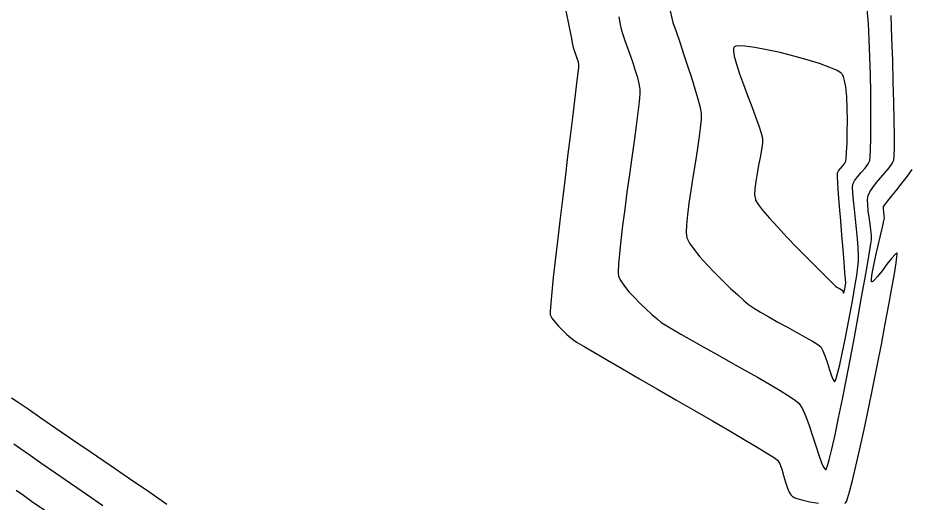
# Model space of a CAD drawing. Header units: metres. Extents: x 708931 to 723899, y 5405153 to 5413472.
# Drawn here: x 710080.5 to 710201.7, y 5411993.5 to 5412059.5 of the extents above; entities that cross this region are included whole.
import ezdxf

# ---------------------------------------------------------------- set-up
doc = ezdxf.new("R2010")
doc.units = ezdxf.units.M
doc.header["$LTSCALE"] = 12.7
doc.header["$MEASUREMENT"] = 0
doc.layers.add('CONT-MJR1', color=252, linetype='Continuous')
doc.layers.add('CONT-MNR1', color=251, linetype='Continuous')

msp = doc.modelspace()

# ---------------------------------------------------------------- linework, layer by layer
at = {"layer": 'CONT-MJR1', "elevation": 240, "flags": 128}
for points in [[(710162.23, 5412059.64), (710162.43, 5412058.59), (710162.58, 5412057.94), (710162.78, 5412057.24), (710163.07, 5412056.39), (710163.41, 5412055.43), (710163.77, 5412054.4), (710164.14, 5412053.35), (710164.48, 5412052.32), (710164.78, 5412051.36), (710164.99, 5412050.5), (710165.11, 5412049.8), (710165.1, 5412049.17), (710165, 5412048.08), (710164.83, 5412046.6), (710164.59, 5412044.79), (710164.32, 5412042.74), (710164.01, 5412040.51), (710163.69, 5412038.17), (710163.36, 5412035.8), (710163.05, 5412033.47), (710162.77, 5412031.26), (710162.52, 5412029.22), (710162.33, 5412027.44), (710162.2, 5412025.98), (710162.16, 5412024.93), (710162.21, 5412024.34), (710162.51, 5412023.73), (710163, 5412023.03), (710163.63, 5412022.25), (710164.37, 5412021.45), (710165.17, 5412020.64), (710165.98, 5412019.87), (710166.76, 5412019.16), (710167.45, 5412018.56), (710168.02, 5412018.09), (710168.54, 5412017.73), (710169.45, 5412017.19), (710170.67, 5412016.48), (710172.15, 5412015.65), (710173.82, 5412014.72), (710175.61, 5412013.72), (710177.46, 5412012.69), (710179.31, 5412011.65), (710181.1, 5412010.64), (710182.75, 5412009.68), (710184.21, 5412008.82), (710185.41, 5412008.07), (710186.28, 5412007.47), (710186.77, 5412007.05), (710187.22, 5412006.35), (710187.67, 5412005.31), (710188.14, 5412004.05), (710188.6, 5412002.67), (710189.04, 5412001.3), (710189.46, 5412000.04), (710189.84, 5411999.01), (710190.1, 5411998.42), (710190.27, 5411998.16), (710190.38, 5411998.08), (710190.42, 5411998.08), (710190.45, 5411998.09), (710190.52, 5411998.21), (710190.65, 5411998.57), (710190.88, 5411999.38), (710191.24, 5412000.87), (710191.67, 5412002.8), (710192.15, 5412005.09), (710192.66, 5412007.64), (710193.2, 5412010.39), (710193.75, 5412013.23), (710194.29, 5412016.09), (710194.8, 5412018.87), (710195.28, 5412021.51), (710195.71, 5412023.9), (710196.08, 5412025.96), (710196.36, 5412027.61), (710196.54, 5412028.76), (710196.62, 5412029.33), (710196.61, 5412029.92), (710196.53, 5412030.66), (710196.42, 5412031.5), (710196.29, 5412032.39), (710196.18, 5412033.27), (710196.1, 5412034.09), (710196.09, 5412034.8), (710196.16, 5412035.35), (710196.4, 5412035.85), (710196.8, 5412036.44), (710197.32, 5412037.09), (710197.91, 5412037.77), (710198.49, 5412038.44), (710199.01, 5412039.09), (710199.43, 5412039.68), (710199.67, 5412040.18), (710199.71, 5412040.72), (710199.74, 5412041.85), (710199.73, 5412043.5), (710199.7, 5412045.59), (710199.65, 5412048.04), (710199.58, 5412050.77), (710199.5, 5412053.69), (710199.39, 5412056.73), (710199.28, 5412059.81)], [(710092.07, 5411993.16), (710089.84, 5411994.69), (710087.67, 5411996.18), (710085.63, 5411997.59), (710083.77, 5411998.87), (710082.17, 5411999.99), (710080.88, 5412000.89), (710079.96, 5412001.53)]]:
    msp.add_lwpolyline(points, dxfattribs=at)
at = {"layer": 'CONT-MNR1', "flags": 128}
for points, elevation in [([(710167.61, 5412067.62), (710169.61, 5412058.84), (710170.03, 5412057.61), (710170.53, 5412056.17), (710171.06, 5412054.6), (710171.61, 5412052.98), (710172.14, 5412051.37), (710172.61, 5412049.84), (710173.01, 5412048.47), (710173.3, 5412047.32), (710173.44, 5412046.47), (710173.44, 5412045.65), (710173.33, 5412044.49), (710173.15, 5412043.06), (710172.9, 5412041.43), (710172.62, 5412039.67), (710172.32, 5412037.84), (710172.03, 5412036.02), (710171.77, 5412034.29), (710171.57, 5412032.7), (710171.45, 5412031.34), (710171.42, 5412030.27), (710171.52, 5412029.56), (710171.87, 5412028.85), (710172.48, 5412027.98), (710173.29, 5412026.98), (710174.26, 5412025.91), (710175.31, 5412024.81), (710176.39, 5412023.73), (710177.45, 5412022.71), (710178.43, 5412021.81), (710179.26, 5412021.07), (710179.9, 5412020.53), (710180.58, 5412020.05), (710181.52, 5412019.47), (710182.65, 5412018.82), (710183.9, 5412018.13), (710185.2, 5412017.42), (710186.46, 5412016.73), (710187.61, 5412016.09), (710188.59, 5412015.53), (710189.32, 5412015.07), (710189.71, 5412014.75), (710190.02, 5412014.24), (710190.32, 5412013.46), (710190.62, 5412012.56), (710190.91, 5412011.64), (710191.18, 5412010.83), (710191.37, 5412010.35), (710191.5, 5412010.13), (710191.58, 5412010.07), (710191.62, 5412010.06), (710191.64, 5412010.07), (710191.7, 5412010.17), (710191.81, 5412010.47), (710192, 5412011.14), (710192.29, 5412012.33), (710192.62, 5412013.84), (710192.98, 5412015.58), (710193.35, 5412017.45), (710193.72, 5412019.36), (710194.06, 5412021.23), (710194.36, 5412022.96), (710194.61, 5412024.46), (710194.78, 5412025.64), (710194.86, 5412026.41), (710194.87, 5412027.2), (710194.81, 5412028.24), (710194.71, 5412029.46), (710194.57, 5412030.79), (710194.43, 5412032.14), (710194.29, 5412033.46), (710194.17, 5412034.67), (710194.08, 5412035.69), (710194.04, 5412036.45), (710194.07, 5412036.87), (710194.3, 5412037.33), (710194.72, 5412037.88), (710195.23, 5412038.48), (710195.74, 5412039.07), (710196.16, 5412039.62), (710196.4, 5412040.08), (710196.45, 5412040.56), (710196.49, 5412041.57), (710196.52, 5412043.05), (710196.53, 5412044.89), (710196.53, 5412047.01), (710196.51, 5412049.33), (710196.47, 5412051.74), (710196.41, 5412054.17), (710196.32, 5412056.52), (710196.19, 5412058.71), (710196.04, 5412060.65)], 241), ([(710155.03, 5412060.45), (710155.44, 5412058.46), (710155.75, 5412056.91), (710155.96, 5412055.88), (710156.06, 5412055.45), (710156.18, 5412055.06), (710156.36, 5412054.56), (710156.54, 5412054.02), (710156.7, 5412053.52), (710156.78, 5412053.12), (710156.75, 5412052.71), (710156.63, 5412051.71), (710156.46, 5412050.2), (710156.22, 5412048.26), (710155.94, 5412045.96), (710155.62, 5412043.39), (710155.28, 5412040.62), (710154.93, 5412037.73), (710154.57, 5412034.8), (710154.23, 5412031.9), (710153.9, 5412029.11), (710153.6, 5412026.52), (710153.34, 5412024.19), (710153.13, 5412022.21), (710152.98, 5412020.65), (710152.9, 5412019.6), (710152.91, 5412019.12), (710153.14, 5412018.68), (710153.54, 5412018.15), (710154.05, 5412017.58), (710154.62, 5412017), (710155.19, 5412016.46), (710155.72, 5412016), (710156.14, 5412015.65), (710156.57, 5412015.37), (710157.53, 5412014.79), (710158.93, 5412013.97), (710160.7, 5412012.94), (710162.77, 5412011.75), (710165.07, 5412010.42), (710167.5, 5412009.02), (710170.02, 5412007.57), (710172.53, 5412006.11), (710174.97, 5412004.7), (710177.25, 5412003.37), (710179.32, 5412002.16), (710181.08, 5412001.11), (710182.47, 5412000.26), (710183.41, 5411999.66), (710183.84, 5411999.34), (710184.13, 5411998.84), (710184.41, 5411998.11), (710184.67, 5411997.26), (710184.94, 5411996.37), (710185.21, 5411995.54), (710185.44, 5411994.99), (710185.63, 5411994.66), (710185.76, 5411994.51), (710185.83, 5411994.45), (710185.9, 5411994.4), (710186.08, 5411994.3), (710186.47, 5411994.15), (710187.16, 5411993.95), (710188.22, 5411993.71), (710189.39, 5411993.51)], 239), ([(710193, 5411993.5), (710193.08, 5411993.55), (710193.12, 5411993.58), (710193.2, 5411993.74), (710193.36, 5411994.15), (710193.63, 5411995.03), (710194.04, 5411996.58), (710194.51, 5411998.56), (710195.04, 5412000.9), (710195.61, 5412003.51), (710196.2, 5412006.32), (710196.8, 5412009.23), (710197.39, 5412012.19), (710197.96, 5412015.1), (710198.5, 5412017.88), (710198.98, 5412020.46), (710199.4, 5412022.75), (710199.73, 5412024.68), (710199.97, 5412026.17), (710200.08, 5412026.99), (710200.12, 5412027.36), (710200.11, 5412027.48), (710200.1, 5412027.5), (710200.07, 5412027.5), (710199.96, 5412027.45), (710199.73, 5412027.24), (710199.32, 5412026.77), (710198.71, 5412025.98), (710198.06, 5412025.11), (710197.44, 5412024.32), (710197.03, 5412023.85), (710196.8, 5412023.65), (710196.7, 5412023.6), (710196.66, 5412023.6), (710196.64, 5412023.62), (710196.62, 5412023.74), (710196.63, 5412024.06), (710196.72, 5412024.73), (710196.93, 5412025.85), (710197.21, 5412027.17), (710197.53, 5412028.56), (710197.84, 5412029.89), (710198.11, 5412031.04), (710198.3, 5412031.87), (710198.37, 5412032.25), (710198.35, 5412032.6), (710198.29, 5412033.05), (710198.24, 5412033.5), (710198.26, 5412033.83), (710198.42, 5412034.08), (710198.83, 5412034.59), (710199.4, 5412035.29), (710200.08, 5412036.12), (710200.81, 5412037.04), (710201.53, 5412037.97), (710202.16, 5412038.86)], 239), ([(710100.79, 5411993.34), (710098.3, 5411995.04), (710095.71, 5411996.82), (710093.08, 5411998.61), (710090.48, 5412000.39), (710088, 5412002.09), (710085.69, 5412003.67), (710083.63, 5412005.08), (710081.89, 5412006.27), (710080.54, 5412007.2), (710079.66, 5412007.8)], 239), ([(710084.11, 5411992.54), (710082.56, 5411993.62), (710081.26, 5411994.54), (710080.27, 5411995.25)], 241)]:
    msp.add_lwpolyline(points, dxfattribs=dict(at, elevation=elevation))
at = {"layer": 'CONT-MNR1', "elevation": 242, "flags": 128}
msp.add_lwpolyline([(710180.82, 5412034.78), (710180.86, 5412034.69), (710180.97, 5412034.47), (710181.25, 5412034.06), (710181.81, 5412033.35), (710182.73, 5412032.27), (710183.86, 5412031.03), (710185.12, 5412029.69), (710186.44, 5412028.32), (710187.75, 5412026.98), (710188.98, 5412025.73), (710190.07, 5412024.65), (710190.95, 5412023.78), (710191.54, 5412023.2), (710191.78, 5412022.97), (710191.98, 5412022.84), (710192.26, 5412022.69), (710192.51, 5412022.55), (710192.65, 5412022.46), (710192.71, 5412022.32), (710192.77, 5412022.13), (710192.82, 5412022.04), (710192.88, 5412022.23), (710192.97, 5412022.65), (710193.06, 5412023.13), (710193.11, 5412023.49), (710193.08, 5412023.9), (710193.01, 5412024.88), (710192.89, 5412026.29), (710192.75, 5412028.01), (710192.59, 5412029.93), (710192.43, 5412031.91), (710192.27, 5412033.82), (710192.14, 5412035.56), (710192.04, 5412036.98), (710191.98, 5412037.97), (710191.98, 5412038.4), (710192.13, 5412038.67), (710192.4, 5412039.01), (710192.7, 5412039.37), (710192.97, 5412039.71), (710193.13, 5412039.98), (710193.17, 5412040.37), (710193.23, 5412041.23), (710193.29, 5412042.45), (710193.33, 5412043.92), (710193.35, 5412045.53), (710193.33, 5412047.16), (710193.26, 5412048.73), (710193.12, 5412050.1), (710192.96, 5412050.99), (710192.8, 5412051.49), (710192.68, 5412051.74), (710192.61, 5412051.84), (710192.54, 5412051.92), (710192.32, 5412052.09), (710191.85, 5412052.36), (710190.97, 5412052.75), (710189.56, 5412053.27), (710187.89, 5412053.79), (710186.07, 5412054.29), (710184.21, 5412054.76), (710182.4, 5412055.15), (710180.77, 5412055.44), (710179.41, 5412055.62), (710178.59, 5412055.66), (710178.16, 5412055.62), (710177.98, 5412055.55), (710177.93, 5412055.51), (710177.89, 5412055.46), (710177.84, 5412055.29), (710177.84, 5412054.94), (710177.95, 5412054.27), (710178.25, 5412053.18), (710178.68, 5412051.87), (710179.2, 5412050.43), (710179.77, 5412048.93), (710180.34, 5412047.45), (710180.86, 5412046.05), (710181.31, 5412044.82), (710181.63, 5412043.82), (710181.77, 5412043.14), (710181.77, 5412042.43), (710181.66, 5412041.54), (710181.48, 5412040.52), (710181.27, 5412039.44), (710181.06, 5412038.33), (710180.87, 5412037.26), (710180.75, 5412036.27), (710180.72, 5412035.43)], close=True, dxfattribs=at)

doc.saveas('drawing.dxf')
